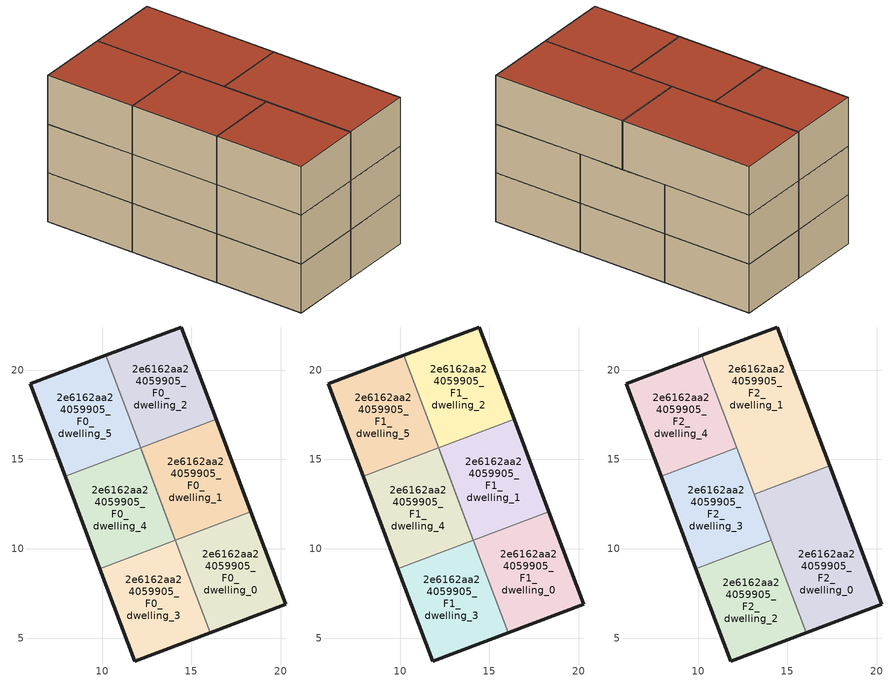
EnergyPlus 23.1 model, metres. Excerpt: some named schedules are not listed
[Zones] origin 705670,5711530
2e6162aa24059905_F0_dwelling_0
 floor ground (EU_floor_Construction): 20.28,6.9 18.33,12.07 14.1,10.48 16.05,5.31 z0
 wall outside (EU_wall_Construction): 18.33,12.07 20.28,6.9 16.05,5.31 z0:3
 wall to 2e6162aa24059905_F0_dwelling_1 (EU_wall_Construction): 14.1,10.48 18.33,12.07 z0:3
 wall to 2e6162aa24059905_F0_dwelling_3 (EU_wall_Construction): 16.05,5.31 14.1,10.48 z0:3
2e6162aa24059905_F0_dwelling_1
 floor ground (EU_floor_Construction): 18.33,12.07 16.38,17.24 12.15,15.65 14.1,10.48 z0
 wall outside (EU_wall_Construction): 16.38,17.24 18.33,12.07 z0:3
 wall to 2e6162aa24059905_F0_dwelling_2 (EU_wall_Construction): 12.15,15.65 16.38,17.24 z0:3
 wall to 2e6162aa24059905_F0_dwelling_4 (EU_wall_Construction): 14.1,10.48 12.15,15.65 z0:3
2e6162aa24059905_F0_dwelling_2
 floor ground (EU_floor_Construction): 16.38,17.24 14.43,22.41 10.2,20.82 12.15,15.65 z0
 wall outside (EU_wall_Construction): 10.2,20.82 14.43,22.41 16.38,17.24 z0:3
 wall to 2e6162aa24059905_F0_dwelling_5 (EU_wall_Construction): 12.15,15.65 10.2,20.82 z0:3
2e6162aa24059905_F0_dwelling_3
 floor ground (EU_floor_Construction): 16.05,5.31 12.19,15.55 14.1,10.48 9.88,8.89 11.83,3.72 z0
 wall outside (EU_wall_Construction): 16.05,5.31 11.83,3.72 9.88,8.89 z0:3
 wall to 2e6162aa24059905_F0_dwelling_4 (EU_wall_Construction): 9.88,8.89 14.1,10.48 z0:3
 wall adiabatic (EU_wall_Construction): 14.1,10.48 12.19,15.55 14.1,10.48 z0:3
2e6162aa24059905_F0_dwelling_4
 floor ground (EU_floor_Construction): 14.1,10.48 12.15,15.65 7.93,14.06 9.88,8.89 z0
 wall outside (EU_wall_Construction): 9.88,8.89 7.93,14.06 z0:3
 wall to 2e6162aa24059905_F0_dwelling_5 (EU_wall_Construction): 7.93,14.06 12.15,15.65 z0:3
2e6162aa24059905_F0_dwelling_5
 floor ground (EU_floor_Construction): 12.15,15.65 10.2,20.82 5.97,19.23 7.93,14.06 z0
 wall outside (EU_wall_Construction): 7.93,14.06 5.97,19.23 10.2,20.82 z0:3
2e6162aa24059905_F1_dwelling_0
 floor to 2e6162aa24059905_F0_dwelling_0 (EU_floor_Construction): 20.28,6.9 18.33,12.07 14.1,10.48 16.05,5.31 z3
 wall outside (EU_wall_Construction): 18.33,12.07 20.28,6.9 16.05,5.31 z3:6
 wall to 2e6162aa24059905_F1_dwelling_1 (EU_wall_Construction): 14.1,10.48 18.33,12.07 z3:6
 wall to 2e6162aa24059905_F1_dwelling_3 (EU_wall_Construction): 16.05,5.31 14.1,10.48 z3:6
2e6162aa24059905_F1_dwelling_1
 floor to 2e6162aa24059905_F0_dwelling_1 (EU_floor_Construction): 18.33,12.07 16.38,17.24 12.15,15.65 14.1,10.48 z3
 wall outside (EU_wall_Construction): 16.38,17.24 18.33,12.07 z3:6
 wall to 2e6162aa24059905_F1_dwelling_2 (EU_wall_Construction): 12.15,15.65 16.38,17.24 z3:6
 wall to 2e6162aa24059905_F1_dwelling_4 (EU_wall_Construction): 14.1,10.48 12.15,15.65 z3:6
2e6162aa24059905_F1_dwelling_2
 floor to 2e6162aa24059905_F0_dwelling_2 (EU_floor_Construction): 16.38,17.24 14.43,22.41 10.2,20.82 12.15,15.65 z3
 wall outside (EU_wall_Construction): 10.2,20.82 14.43,22.41 16.38,17.24 z3:6
 wall to 2e6162aa24059905_F1_dwelling_5 (EU_wall_Construction): 12.15,15.65 10.2,20.82 z3:6
2e6162aa24059905_F1_dwelling_3
 floor to 2e6162aa24059905_F0_dwelling_3 (EU_floor_Construction): 16.05,5.31 12.19,15.55 14.1,10.48 9.88,8.89 11.83,3.72 z3
 wall outside (EU_wall_Construction): 16.05,5.31 11.83,3.72 9.88,8.89 z3:6
 wall to 2e6162aa24059905_F1_dwelling_4 (EU_wall_Construction): 9.88,8.89 14.1,10.48 z3:6
 wall adiabatic (EU_wall_Construction): 14.1,10.48 12.19,15.55 14.1,10.48 z3:6
2e6162aa24059905_F1_dwelling_4
 floor to 2e6162aa24059905_F0_dwelling_4 (EU_floor_Construction): 14.1,10.48 12.15,15.65 7.93,14.06 9.88,8.89 z3
 wall outside (EU_wall_Construction): 9.88,8.89 7.93,14.06 z3:6
 wall to 2e6162aa24059905_F1_dwelling_5 (EU_wall_Construction): 7.93,14.06 12.15,15.65 z3:6
2e6162aa24059905_F1_dwelling_5
 floor to 2e6162aa24059905_F0_dwelling_5 (EU_floor_Construction): 12.15,15.65 10.2,20.82 5.97,19.23 7.93,14.06 z3
 wall outside (EU_wall_Construction): 7.93,14.06 5.97,19.23 10.2,20.82 z3:6
2e6162aa24059905_F2_dwelling_0
 floor to 2e6162aa24059905_F1_dwelling_0 (EU_floor_Construction): 20.28,6.9 18.33,12.07 14.1,10.48 16.05,5.31 z6
 floor to 2e6162aa24059905_F1_dwelling_1 (EU_floor_Construction): 18.33,12.07 17.35,14.65 13.13,13.06 14.1,10.48 z6
 wall outside (EU_wall_Construction): 17.35,14.65 20.28,6.9 16.05,5.31 z6:9
 wall to 2e6162aa24059905_F2_dwelling_1 (EU_wall_Construction): 13.13,13.06 17.35,14.65 z6:9
 wall to 2e6162aa24059905_F2_dwelling_2 (EU_wall_Construction): 16.05,5.31 14.1,10.48 z6:9
 wall to 2e6162aa24059905_F2_dwelling_3 (EU_wall_Construction): 14.1,10.48 13.13,13.06 z6:9
 roof outside (EU_roof_Construction): 17.35,14.65 20.28,6.9 16.05,5.31 13.13,13.06 z9
2e6162aa24059905_F2_dwelling_1
 floor to 2e6162aa24059905_F1_dwelling_1 (EU_floor_Construction): 17.35,14.65 16.38,17.24 12.15,15.65 13.13,13.06 z6
 floor to 2e6162aa24059905_F1_dwelling_2 (EU_floor_Construction): 16.38,17.24 14.43,22.41 10.2,20.82 12.15,15.65 z6
 wall outside (EU_wall_Construction): 10.2,20.82 14.43,22.41 17.35,14.65 z6:9
 wall to 2e6162aa24059905_F2_dwelling_4 (EU_wall_Construction): 12.15,15.65 10.2,20.82 z6:9
 wall to 2e6162aa24059905_F2_dwelling_3 (EU_wall_Construction): 13.13,13.06 12.15,15.65 z6:9
 roof outside (EU_roof_Construction): 14.43,22.41 17.35,14.65 13.13,13.06 10.2,20.82 z9
2e6162aa24059905_F2_dwelling_2
 floor to 2e6162aa24059905_F1_dwelling_3 (EU_floor_Construction): 16.05,5.31 14.1,10.48 9.88,8.89 11.83,3.72 z6
 wall outside (EU_wall_Construction): 16.05,5.31 11.83,3.72 9.88,8.89 z6:9
 wall to 2e6162aa24059905_F2_dwelling_3 (EU_wall_Construction): 9.88,8.89 14.1,10.48 z6:9
 roof outside (EU_roof_Construction): 14.1,10.48 16.05,5.31 11.83,3.72 9.88,8.89 z9
2e6162aa24059905_F2_dwelling_3
 floor to 2e6162aa24059905_F1_dwelling_4 (EU_floor_Construction): 14.1,10.48 12.15,15.65 7.93,14.06 9.88,8.89 z6
 wall outside (EU_wall_Construction): 9.88,8.89 7.93,14.06 z6:9
 wall to 2e6162aa24059905_F2_dwelling_4 (EU_wall_Construction): 7.93,14.06 12.15,15.65 z6:9
 roof outside (EU_roof_Construction): 12.15,15.65 14.1,10.48 9.88,8.89 7.93,14.06 z9
2e6162aa24059905_F2_dwelling_4
 floor to 2e6162aa24059905_F1_dwelling_5 (EU_floor_Construction): 12.15,15.65 10.2,20.82 5.97,19.23 7.93,14.06 z6
 wall outside (EU_wall_Construction): 7.93,14.06 5.97,19.23 10.2,20.82 z6:9
 roof outside (EU_roof_Construction): 10.2,20.82 12.15,15.65 7.93,14.06 5.97,19.23 z9
[Building]
EU S2 Campaign: North Axis=0; Terrain=City; Solar Distribution=FullExterior
[Site:Location]
London: Latitude=51.5; Longitude=-0.5; Time Zone=0; Elevation=25
[SizingPeriod:WeatherFileDays]
AnnualSizingPeriod: Begin Month=1; Begin Day of Month=1; End Month=12; End Day of Month=31; Day of Week for Start Day=Monday; Use Weather File Daylight Saving Period=No; Use Weather File Rain and Snow Indicators=No
[MATERIAL]
EU_InternalMass_Material: Roughness=MediumRough; Thickness=0.1; Conductivity=1; Density=1800; Specific Heat=900; Thermal Absorptance=0.9; Solar Absorptance=0.7; Visible Absorptance=0.7
[MATERIAL:NOMASS] Roughness=MediumRough; Thermal Absorptance=0.9; Solar Absorptance=0.7; Visible Absorptance=0.7
Name | Thermal Resistance
EU_wall_NoMass | 1.04674
EU_roof_NoMass | 4.32442
EU_floor_NoMass | 2.04616
[CONSTRUCTION]
EU_wall_Construction: EU_wall_NoMass
EU_roof_Construction: EU_roof_NoMass
EU_floor_Construction: EU_floor_NoMass
EU_InternalMass_Construction: EU_InternalMass_Material
[ZONE] Type=1; Multiplier=1; Ceiling Height=autocalculate; Floor Area=autocalculate; Part of Total Floor Area=Yes
Name | Volume
2e6162aa24059905_F0_dwelling_0; 2e6162aa24059905_F1_dwelling_0 | 74.811
2e6162aa24059905_F2_dwelling_0 | 112.212
2e6162aa24059905_F0_dwelling_1; 2e6162aa24059905_F1_dwelling_1 | 74.8228
2e6162aa24059905_F2_dwelling_1 | 112.225
2e6162aa24059905_F0_dwelling_2; 2e6162aa24059905_F1_dwelling_2 | 74.8213
2e6162aa24059905_F2_dwelling_2 | 74.8184
2e6162aa24059905_F0_dwelling_3; 2e6162aa24059905_F1_dwelling_3 | 74.825
2e6162aa24059905_F2_dwelling_3; 2e6162aa24059905_F0_dwelling_4; 2e6162aa24059905_F1_dwelling_4 | 74.8286
2e6162aa24059905_F2_dwelling_4; 2e6162aa24059905_F0_dwelling_5; 2e6162aa24059905_F1_dwelling_5 | 74.8315
[INTERNALMASS] Construction=EU_InternalMass_Construction
Name | Zone or ZoneList | Surface Area
2e6162aa24059905_F0_dwelling_0_EU_InternalMass | 2e6162aa24059905_F0_dwelling_0 | 24.9371
2e6162aa24059905_F0_dwelling_1_EU_InternalMass | 2e6162aa24059905_F0_dwelling_1 | 24.941
2e6162aa24059905_F0_dwelling_2_EU_InternalMass | 2e6162aa24059905_F0_dwelling_2 | 24.9405
2e6162aa24059905_F0_dwelling_3_EU_InternalMass | 2e6162aa24059905_F0_dwelling_3 | 24.9443
2e6162aa24059905_F0_dwelling_4_EU_InternalMass | 2e6162aa24059905_F0_dwelling_4 | 24.9428
2e6162aa24059905_F0_dwelling_5_EU_InternalMass | 2e6162aa24059905_F0_dwelling_5 | 24.9435
2e6162aa24059905_F1_dwelling_0_EU_InternalMass | 2e6162aa24059905_F1_dwelling_0 | 24.9371
2e6162aa24059905_F1_dwelling_1_EU_InternalMass | 2e6162aa24059905_F1_dwelling_1 | 24.941
2e6162aa24059905_F1_dwelling_2_EU_InternalMass | 2e6162aa24059905_F1_dwelling_2 | 24.9405
2e6162aa24059905_F1_dwelling_3_EU_InternalMass | 2e6162aa24059905_F1_dwelling_3 | 24.9443
2e6162aa24059905_F1_dwelling_4_EU_InternalMass | 2e6162aa24059905_F1_dwelling_4 | 24.9428
2e6162aa24059905_F1_dwelling_5_EU_InternalMass | 2e6162aa24059905_F1_dwelling_5 | 24.9435
2e6162aa24059905_F2_dwelling_0_EU_InternalMass | 2e6162aa24059905_F2_dwelling_0 | 37.4039
2e6162aa24059905_F2_dwelling_1_EU_InternalMass | 2e6162aa24059905_F2_dwelling_1 | 37.4081
2e6162aa24059905_F2_dwelling_2_EU_InternalMass | 2e6162aa24059905_F2_dwelling_2 | 24.9393
2e6162aa24059905_F2_dwelling_3_EU_InternalMass | 2e6162aa24059905_F2_dwelling_3 | 24.9428
2e6162aa24059905_F2_dwelling_4_EU_InternalMass | 2e6162aa24059905_F2_dwelling_4 | 24.9435
[OTHEREQUIPMENT] Fuel Type=Electricity; Design Level Calculation Method=Watts/Area; Power per Zone Floor Area=1; Fraction Latent=0; Fraction Radiant=0; Fraction Lost=0; Carbon Dioxide Generation Rate=0; EndUse Subcategory=EU_Step8_InternalGains
Name | Zone or ZoneList or Space or SpaceList | Schedule
EU_Step8_InternalGain_2e6162aa24059905_F0_dwelling_0_f000 | 2e6162aa24059905_F0_dwelling_0 | EU_Step8_GainSchedule_2e6162aa24059905_F0_dwelling_0_f000
EU_Step8_InternalGain_2e6162aa24059905_F0_dwelling_1_f000 | 2e6162aa24059905_F0_dwelling_1 | EU_Step8_GainSchedule_2e6162aa24059905_F0_dwelling_1_f000
EU_Step8_InternalGain_2e6162aa24059905_F0_dwelling_2_f000 | 2e6162aa24059905_F0_dwelling_2 | EU_Step8_GainSchedule_2e6162aa24059905_F0_dwelling_2_f000
EU_Step8_InternalGain_2e6162aa24059905_F0_dwelling_3_f000 | 2e6162aa24059905_F0_dwelling_3 | EU_Step8_GainSchedule_2e6162aa24059905_F0_dwelling_3_f000
EU_Step8_InternalGain_2e6162aa24059905_F0_dwelling_4_f000 | 2e6162aa24059905_F0_dwelling_4 | EU_Step8_GainSchedule_2e6162aa24059905_F0_dwelling_4_f000
EU_Step8_InternalGain_2e6162aa24059905_F0_dwelling_5_f000 | 2e6162aa24059905_F0_dwelling_5 | EU_Step8_GainSchedule_2e6162aa24059905_F0_dwelling_5_f000
EU_Step8_InternalGain_2e6162aa24059905_F1_dwelling_0_f000 | 2e6162aa24059905_F1_dwelling_0 | EU_Step8_GainSchedule_2e6162aa24059905_F1_dwelling_0_f000
EU_Step8_InternalGain_2e6162aa24059905_F1_dwelling_1_f000 | 2e6162aa24059905_F1_dwelling_1 | EU_Step8_GainSchedule_2e6162aa24059905_F1_dwelling_1_f000
EU_Step8_InternalGain_2e6162aa24059905_F1_dwelling_2_f000 | 2e6162aa24059905_F1_dwelling_2 | EU_Step8_GainSchedule_2e6162aa24059905_F1_dwelling_2_f000
EU_Step8_InternalGain_2e6162aa24059905_F1_dwelling_3_f000 | 2e6162aa24059905_F1_dwelling_3 | EU_Step8_GainSchedule_2e6162aa24059905_F1_dwelling_3_f000
EU_Step8_InternalGain_2e6162aa24059905_F1_dwelling_4_f000 | 2e6162aa24059905_F1_dwelling_4 | EU_Step8_GainSchedule_2e6162aa24059905_F1_dwelling_4_f000
EU_Step8_InternalGain_2e6162aa24059905_F1_dwelling_5_f000 | 2e6162aa24059905_F1_dwelling_5 | EU_Step8_GainSchedule_2e6162aa24059905_F1_dwelling_5_f000
EU_Step8_InternalGain_2e6162aa24059905_F2_dwelling_0_f000 | 2e6162aa24059905_F2_dwelling_0 | EU_Step8_GainSchedule_2e6162aa24059905_F2_dwelling_0_f000
EU_Step8_InternalGain_2e6162aa24059905_F2_dwelling_1_f000 | 2e6162aa24059905_F2_dwelling_1 | EU_Step8_GainSchedule_2e6162aa24059905_F2_dwelling_1_f000
EU_Step8_InternalGain_2e6162aa24059905_F2_dwelling_2_f000 | 2e6162aa24059905_F2_dwelling_2 | EU_Step8_GainSchedule_2e6162aa24059905_F2_dwelling_2_f000
EU_Step8_InternalGain_2e6162aa24059905_F2_dwelling_3_f000 | 2e6162aa24059905_F2_dwelling_3 | EU_Step8_GainSchedule_2e6162aa24059905_F2_dwelling_3_f000
EU_Step8_InternalGain_2e6162aa24059905_F2_dwelling_4_f000 | 2e6162aa24059905_F2_dwelling_4 | EU_Step8_GainSchedule_2e6162aa24059905_F2_dwelling_4_f000
[ZONEVENTILATION:DESIGNFLOWRATE] Schedule=EU_AlwaysOn; Design Flow Rate Calculation Method=AirChanges/Hour; Air Changes per Hour=0.488719; Ventilation Type=Natural; Fan Pressure Rise=0; Fan Total Efficiency=1; Constant Term Coefficient=1; Temperature Term Coefficient=0; Velocity Term Coefficient=0; Velocity Squared Term Coefficient=0; Minimum Indoor Temperature=-100; Maximum Indoor Temperature=100; Delta Temperature=-100; Minimum Outdoor Temperature=-100; Maximum Outdoor Temperature=100; Maximum Wind Speed=40
Name | Zone or ZoneList or Space or SpaceList
EU_ConstantAir_2e6162aa24059905_F0_dwelling_0 | 2e6162aa24059905_F0_dwelling_0
EU_ConstantAir_2e6162aa24059905_F0_dwelling_1 | 2e6162aa24059905_F0_dwelling_1
EU_ConstantAir_2e6162aa24059905_F0_dwelling_2 | 2e6162aa24059905_F0_dwelling_2
EU_ConstantAir_2e6162aa24059905_F0_dwelling_3 | 2e6162aa24059905_F0_dwelling_3
EU_ConstantAir_2e6162aa24059905_F0_dwelling_4 | 2e6162aa24059905_F0_dwelling_4
EU_ConstantAir_2e6162aa24059905_F0_dwelling_5 | 2e6162aa24059905_F0_dwelling_5
EU_ConstantAir_2e6162aa24059905_F1_dwelling_0 | 2e6162aa24059905_F1_dwelling_0
EU_ConstantAir_2e6162aa24059905_F1_dwelling_1 | 2e6162aa24059905_F1_dwelling_1
EU_ConstantAir_2e6162aa24059905_F1_dwelling_2 | 2e6162aa24059905_F1_dwelling_2
EU_ConstantAir_2e6162aa24059905_F1_dwelling_3 | 2e6162aa24059905_F1_dwelling_3
EU_ConstantAir_2e6162aa24059905_F1_dwelling_4 | 2e6162aa24059905_F1_dwelling_4
EU_ConstantAir_2e6162aa24059905_F1_dwelling_5 | 2e6162aa24059905_F1_dwelling_5
EU_ConstantAir_2e6162aa24059905_F2_dwelling_0 | 2e6162aa24059905_F2_dwelling_0
EU_ConstantAir_2e6162aa24059905_F2_dwelling_1 | 2e6162aa24059905_F2_dwelling_1
EU_ConstantAir_2e6162aa24059905_F2_dwelling_2 | 2e6162aa24059905_F2_dwelling_2
EU_ConstantAir_2e6162aa24059905_F2_dwelling_3 | 2e6162aa24059905_F2_dwelling_3
EU_ConstantAir_2e6162aa24059905_F2_dwelling_4 | 2e6162aa24059905_F2_dwelling_4
[HVACTEMPLATE:THERMOSTAT] Constant Heating Setpoint=20; Constant Cooling Setpoint=50
EU_HeatOnly_2e6162aa24059905_F0_dwelling_0; EU_HeatOnly_2e6162aa24059905_F0_dwelling_1; EU_HeatOnly_2e6162aa24059905_F0_dwelling_2; EU_HeatOnly_2e6162aa24059905_F0_dwelling_3; EU_HeatOnly_2e6162aa24059905_F0_dwelling_4; EU_HeatOnly_2e6162aa24059905_F0_dwelling_5; EU_HeatOnly_2e6162aa24059905_F1_dwelling_0; EU_HeatOnly_2e6162aa24059905_F1_dwelling_1; EU_HeatOnly_2e6162aa24059905_F1_dwelling_2; EU_HeatOnly_2e6162aa24059905_F1_dwelling_3; EU_HeatOnly_2e6162aa24059905_F1_dwelling_4; EU_HeatOnly_2e6162aa24059905_F1_dwelling_5; EU_HeatOnly_2e6162aa24059905_F2_dwelling_0; EU_HeatOnly_2e6162aa24059905_F2_dwelling_1; EU_HeatOnly_2e6162aa24059905_F2_dwelling_2; EU_HeatOnly_2e6162aa24059905_F2_dwelling_3; EU_HeatOnly_2e6162aa24059905_F2_dwelling_4
[HVACTEMPLATE:ZONE:IDEALLOADSAIRSYSTEM] System Availability Schedule=EU_AlwaysOn; Maximum Heating Supply Air Temperature=50; Minimum Cooling Supply Air Temperature=13; Maximum Heating Supply Air Humidity Ratio=0.0156; Minimum Cooling Supply Air Humidity Ratio=0.0077; Heating Limit=NoLimit; Cooling Limit=NoLimit; Heating Availability Schedule=EU_AlwaysOn; Cooling Availability Schedule=EU_CoolingOff; Dehumidification Control Type=ConstantSensibleHeatRatio; Cooling Sensible Heat Ratio=0.7; Dehumidification Setpoint=60; Humidification Control Type=None; Humidification Setpoint=30; Outdoor Air Method=None; Outdoor Air Flow Rate per Person=0.00944; Outdoor Air Flow Rate per Zone Floor Area=0; Outdoor Air Flow Rate per Zone=0; Demand Controlled Ventilation Type=None; Outdoor Air Economizer Type=NoEconomizer; Heat Recovery Type=None; Sensible Heat Recovery Effectiveness=0.7; Latent Heat Recovery Effectiveness=0.65
Name | Template Thermostat
2e6162aa24059905_F0_dwelling_0 | EU_HeatOnly_2e6162aa24059905_F0_dwelling_0
2e6162aa24059905_F0_dwelling_1 | EU_HeatOnly_2e6162aa24059905_F0_dwelling_1
2e6162aa24059905_F0_dwelling_2 | EU_HeatOnly_2e6162aa24059905_F0_dwelling_2
2e6162aa24059905_F0_dwelling_3 | EU_HeatOnly_2e6162aa24059905_F0_dwelling_3
2e6162aa24059905_F0_dwelling_4 | EU_HeatOnly_2e6162aa24059905_F0_dwelling_4
2e6162aa24059905_F0_dwelling_5 | EU_HeatOnly_2e6162aa24059905_F0_dwelling_5
2e6162aa24059905_F1_dwelling_0 | EU_HeatOnly_2e6162aa24059905_F1_dwelling_0
2e6162aa24059905_F1_dwelling_1 | EU_HeatOnly_2e6162aa24059905_F1_dwelling_1
2e6162aa24059905_F1_dwelling_2 | EU_HeatOnly_2e6162aa24059905_F1_dwelling_2
2e6162aa24059905_F1_dwelling_3 | EU_HeatOnly_2e6162aa24059905_F1_dwelling_3
2e6162aa24059905_F1_dwelling_4 | EU_HeatOnly_2e6162aa24059905_F1_dwelling_4
2e6162aa24059905_F1_dwelling_5 | EU_HeatOnly_2e6162aa24059905_F1_dwelling_5
2e6162aa24059905_F2_dwelling_0 | EU_HeatOnly_2e6162aa24059905_F2_dwelling_0
2e6162aa24059905_F2_dwelling_1 | EU_HeatOnly_2e6162aa24059905_F2_dwelling_1
2e6162aa24059905_F2_dwelling_2 | EU_HeatOnly_2e6162aa24059905_F2_dwelling_2
2e6162aa24059905_F2_dwelling_3 | EU_HeatOnly_2e6162aa24059905_F2_dwelling_3
2e6162aa24059905_F2_dwelling_4 | EU_HeatOnly_2e6162aa24059905_F2_dwelling_4
[SIZING:ZONE] Zone Cooling Design Supply Air Temperature Input Method=SupplyAirTemperature; Zone Cooling Design Supply Air Temperature=13; Zone Heating Design Supply Air Temperature Input Method=SupplyAirTemperature; Zone Heating Design Supply Air Temperature=50; Zone Cooling Design Supply Air Humidity Ratio=0.008; Zone Heating Design Supply Air Humidity Ratio=0.008; Cooling Design Air Flow Method=DesignDay; Cooling Design Air Flow Rate=0; Cooling Minimum Air Flow per Zone Floor Area=0.000762; Cooling Minimum Air Flow=0; Cooling Minimum Air Flow Fraction=0.2; Heating Design Air Flow Method=DesignDay; Heating Design Air Flow Rate=0; Heating Maximum Air Flow per Zone Floor Area=0.002032; Heating Maximum Air Flow=0.141576; Heating Maximum Air Flow Fraction=0.3; Account for Dedicated Outdoor Air System=No; Dedicated Outdoor Air System Control Strategy=NeutralSupplyAir; Dedicated Outdoor Air Low Setpoint Temperature for Design=autosize; Dedicated Outdoor Air High Setpoint Temperature for Design=autosize; Zone Load Sizing Method=Sensible Load Only No Latent Load; Zone Latent Cooling Design Supply Air Humidity Ratio Input Method=HumidityRatioDifference; Zone Cooling Design Supply Air Humidity Ratio Difference=0.005; Zone Latent Heating Design Supply Air Humidity Ratio Input Method=HumidityRatioDifference; Zone Humidification Design Supply Air Humidity Ratio Difference=0.005
2e6162aa24059905_F0_dwelling_0; 2e6162aa24059905_F0_dwelling_1; 2e6162aa24059905_F0_dwelling_2; 2e6162aa24059905_F0_dwelling_3; 2e6162aa24059905_F0_dwelling_4; 2e6162aa24059905_F0_dwelling_5; 2e6162aa24059905_F1_dwelling_0; 2e6162aa24059905_F1_dwelling_1; 2e6162aa24059905_F1_dwelling_2; 2e6162aa24059905_F1_dwelling_3; 2e6162aa24059905_F1_dwelling_4; 2e6162aa24059905_F1_dwelling_5; 2e6162aa24059905_F2_dwelling_0; 2e6162aa24059905_F2_dwelling_1; 2e6162aa24059905_F2_dwelling_2; 2e6162aa24059905_F2_dwelling_3; 2e6162aa24059905_F2_dwelling_4
[SCHEDULE:FILE] Column Number=1; Rows to Skip at Top=0; Number of Hours of Data=8760; Column Separator=Comma; Interpolate to Timestep=No; Minutes per Item=60; Adjust Schedule for Daylight Savings=Yes
Name | File
EU_Step8_GainSchedule_2e6162aa24059905_F0_dwelling_0_f000 | ../../schedules/2e6162aa24059905/2e6162aa24059905_F0_dwelling_0_f000_gain.csv
EU_Step8_GainSchedule_2e6162aa24059905_F0_dwelling_1_f000 | ../../schedules/2e6162aa24059905/2e6162aa24059905_F0_dwelling_1_f000_gain.csv
EU_Step8_GainSchedule_2e6162aa24059905_F0_dwelling_2_f000 | ../../schedules/2e6162aa24059905/2e6162aa24059905_F0_dwelling_2_f000_gain.csv
EU_Step8_GainSchedule_2e6162aa24059905_F0_dwelling_3_f000 | ../../schedules/2e6162aa24059905/2e6162aa24059905_F0_dwelling_3_f000_gain.csv
EU_Step8_GainSchedule_2e6162aa24059905_F0_dwelling_4_f000 | ../../schedules/2e6162aa24059905/2e6162aa24059905_F0_dwelling_4_f000_gain.csv
